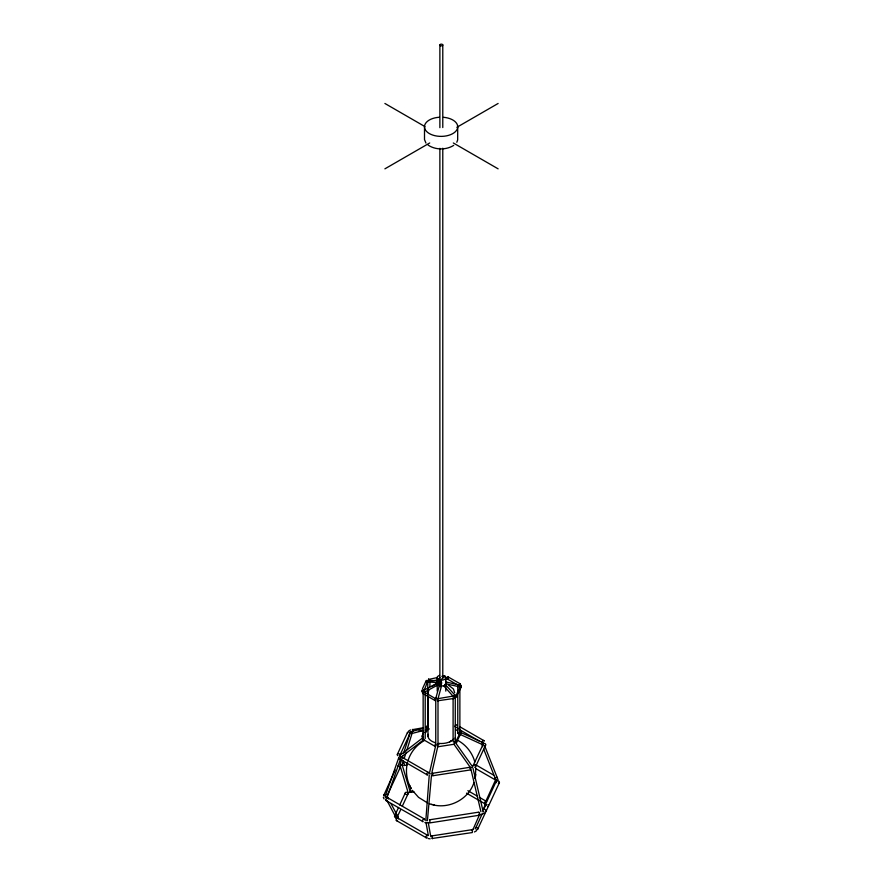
<?xml version="1.0" encoding="UTF-8"?>
<svg xmlns="http://www.w3.org/2000/svg" width="883" height="883" viewBox="0 0 883 883"><rect width="100%" height="100%" fill="white"/><g stroke="black" fill="none" stroke-linecap="round" stroke-linejoin="round"><path stroke-width="1.32" d="M440.451 686.643L440.396 685.705M444.701 685.539L444.756 684.744L444.811 685.705M400.474 765.418L401.158 765.462A1.148 0.629 -2.2 0 0 402.096 764.91L401.997 764.535M445.374 685.65L445.231 684.468L445.087 685.583M446.544 683.122L446.147 682.051M431.886 836.499L431.997 835.881L471.699 829.744L472.46 831.532L472.273 832.559L432.14 838.486M437.449 744.855L437.526 744.292L437.593 746.819L454.436 744.203L454.37 741.742L454.182 742.261M445.098 676.886L445.164 676.334L442.979 676.82M475.827 774.457L475.12 778.751L475.893 768.111M469.734 767.857L470.054 767.316L470.462 769.921L432.836 775.738L432.56 774.832M471.5 830.373L471.699 829.744M426.224 681.091C429.149 677.669 424.822 690.462 423.454 690.219M429.259 774.954L425.805 820.649A1.148 0.706 -0.9 0 0 426.07 820.782M431.489 775.241L427.394 820.737M430.783 836.676L428.31 822.868M478.542 812.724C478.983 811.102 480.341 814.711 479.502 815.219L430.12 822.857L424.889 822.592M478.961 814.523L479.337 815.119L472.835 829.899M428.443 679.469L437.504 677.515M427.968 693.795L428.785 689.987M407.041 749.59L412.35 732.393M437.471 698.751L454.315 695.881L454.546 696.698L454.436 698.398L437.526 700.793M424.502 819.91L424.348 818.949L387.99 797.956L385.783 799.027L385.783 800.428L423.067 821.676M497.35 778.166L496.853 777.062M432.471 773.32L469.922 767.272M460.529 685.616L460.297 683.861L447.891 676.786L447.769 679.248L456.677 684.38M459.712 730.738L460.297 729.667L460.529 731.433M439.27 685.826L441.467 686.168L438.001 698.663L436.279 698.652L435.749 698.442L439.293 685.727M407.615 761.974C405.253 770.848 406.555 780.594 411.18 788.53L410.33 786.841M402.107 764.722L410.264 792.04L408.41 792.835M429.37 773.574L435.749 745.285L435.749 699.811M431.897 772.581L437.714 746.764M387.416 795.064L400.065 767.791L399.833 766.665L397.957 765.837M395.209 769.998L383.564 795.826M477.659 829.258L499.425 782.647C500.087 780.34 494.833 780.373 496.345 782.669M425.087 732.515C427.538 733.508 427.802 722.062 426.257 727.283M456.047 697.195L461.224 687.106L460.926 685.208L455.683 696.334M456.688 696.886L456.555 695.164L455.76 695.263M456.047 743L461.224 732.923L460.926 731.025L455.683 742.139M456.688 742.691L456.555 740.969L455.76 741.069M460.253 685.583L460.385 687.294L461.224 687.106M460.253 731.389L460.385 733.1L461.224 732.923M435.639 699.899L435.209 700.638L422.692 693.409L422.692 691.102L435.694 698.773M448.2 678.497L447.769 679.248M435.639 745.705L435.209 746.444L422.692 739.226L422.836 736.786L423.299 737.769M402.825 755.66L399.977 765.164M403.663 753.044L409.546 734.777M423.211 692.725L422.692 693.409M402.096 764.91L403.332 761.08M404.16 758.53L406.213 752.139M423.211 738.53L422.692 739.226M412.372 729.678L423.123 727.758M410.54 789.799L411.412 792.228L410.86 791.775M495.827 779.413L484.712 803.673L486.213 804.855M408.255 759.998C410.882 751.897 416.666 744.899 424.083 740.727M398.575 758.243L385.109 796.609A1.148 0.673 -3.1 0 0 384.977 796.83M385.463 797.349L387.207 797.018L400.341 759.557M473.906 782.802C468.034 800.428 446.721 810.439 429.403 803.696M437.593 701.003L437.56 698.53M425.198 738.607L425.22 691.499M437.24 683.994L436.776 683.365L423.211 690.649L423.84 691.588L425.253 691.676M475.396 828.773L482.041 814.203M422.516 688.641L426.334 680.407M397.35 754.358L407.505 732.482M409.922 733.674L399.889 755.296A1.358 1.093 17 0 0 399.16 753.883A1.358 1.093 17 0 0 397.46 754.159A1.358 1.093 17 0 0 397.836 755.649M437.648 681.521L436.588 685.197L436.434 683.188L436.489 684.91L436.666 683.497L436.632 684.347L440.22 686.301L445.131 685.473L446.412 682.725L445.617 682.073M422.516 734.446L423.608 732.095M394.591 816.035L398.575 807.426M399.712 804.987L405.374 792.779M397.085 817.216L400.628 809.81M402.317 806.168L407.946 794.049M473.1 765.616L483.42 743.751M475.529 766.808L485.65 744.998M496.091 781.565L482.968 809.854C484.226 807.879 488.001 811.345 485.076 811.808M484.039 808.696L485.716 805.075M456.809 142.273L457.67 139.911L457.703 126.357M455.275 742.36L455.275 695.495L445.451 684.711L444.602 685.594M435.749 698.442L436.787 698.343M427.262 682.029L426.467 682.129M427.262 727.835L426.467 727.934M410.518 731.919L410.584 733.045L411.754 733.53L423.034 730.605M412.383 732.989L411.754 733.53M472.791 829.358L473.729 828.817M432.836 775.738L432.56 773.044M432.284 838.74L431.997 835.881M383.564 795.086L386.257 794.766M499.425 782.647L498.299 783.298M400.065 767.791L399.458 768.265M440.838 680.098A4.338 2.506 0 0 0 445.374 678.762A4.338 2.506 0 0 0 444.579 675.859L440.838 680.098L440.838 685.12L438.443 684.413L438.443 679.402L439.944 677.702M431.588 773.894L430.595 773.817M457.99 732.504L458.067 732.426A1.137 0.695 -29.2 0 0 458.476 733.53M497.736 780.119L497.913 779.954A1.148 0.651 3.1 0 0 497.946 779.557L484.546 745.517M495.628 777.481L494.69 779.082L495.628 779.766M483.211 744.016L482.118 744.468L457.946 733.409M399.469 755.693L422.129 738.343M401.257 756.974L424.105 739.446M484.712 803.673L485.341 803.563M445.198 684.965L446.202 684.281M397.681 818.486L398.321 817.382L390.926 803.53M429.69 819.777L478.785 812.15M453.707 145.386C446.125 150.143 435.573 150.099 428.1 145.11M384.9 168.841L429.712 142.969M456.842 127.307L498.122 103.466M408.652 731.014L410.518 729.932M484.624 813.133L479.337 815.119M474.425 831.974L476.423 830.826M431.688 686.555L435.12 684.722M482.372 742.967L483.409 742.824L460.948 732.581M425.198 691.819L437.725 685.02M472.008 767.415L471.069 767.769M403.851 765.186C405.562 766.378 403.244 760.373 403.277 763.442M386.886 800.395L385.783 800.428M453.972 696.245L455.275 695.495L454.403 695.495M409.127 792.051L410.264 792.04M425.54 729.954L429.293 728.972M411.014 731.632L423.045 728.541M422.46 692.14C420.496 691.842 422.681 687.989 422.869 691.036M422.46 737.956L421.919 735.76L422.836 736.466M435.44 698.166L435.209 700.638M429.966 681.212L437.604 680.031M418.531 731.201L421.257 730.771M425.341 730.142L428.067 729.722M404.204 765.528L406.886 765.108M411.301 792.316L413.995 791.896M397.394 817.106L398.321 817.382M445.451 684.711L443.796 685.936L453.1 696.245M460.297 683.861L459.712 685.683M423.365 690.561L424.557 690.881M445.485 683.685L446.345 681.952L446.345 683.663M399.613 756.212L401.125 757.04M445.628 683.773L458.785 686.654A1.192 0.728 -32.7 0 0 459.657 686.047L459.811 685.782A1.115 0.684 -32.7 0 0 459.469 685.031L459.182 685.02A1.115 0.684 -32.7 0 0 458.31 685.429M428.31 681.941L436.842 682.559M427.758 727.978L427.769 680.826A1.115 0.861 29.6 0 1 428.708 680.274L437.383 680.771M428.056 838.519L430.176 838.85M496.588 780.285L496.169 780.164A1.148 0.651 3.1 0 1 495.749 779.424M445.926 681.974L459.469 685.031M431.478 804.369L432.383 804.59M433.73 804.91L434.425 805.086M424.348 818.949L422.747 819.777L422.493 821.631M412.538 729.391L413.266 731.455M427.604 802.978L418.542 797.349L412.339 790.329M428.63 728.916L428.31 728.762A1.137 0.872 25.7 0 1 427.758 727.691M448.619 685.197L453.421 688.994L454.701 692.714M384.9 103.466L424.999 126.622M453.31 142.969L498.122 168.841M459.822 726.753L483.917 740.66M454.712 726.444L460.297 729.667M459.756 729.8L478.917 740.859M455.562 729.557L457.78 730.837M475.054 764.424L493.663 775.175M475.904 768.674L494.955 779.667M467.88 790.682L477.228 796.08M479.326 797.294L486.577 801.477M466.5 793.155L485.032 803.861M400.485 756.367L428.432 772.493M399.039 758.607L427.206 774.866M397.924 818.155L427.604 835.296M396.379 820.539L426.312 837.824M457.67 740.329C466.047 744.799 472.361 752.824 474.822 761.985M428.575 678.895L428.84 680.484M422.979 690.959L423.299 691.963M448.012 676.764L448.277 677.736M435.098 746.345L435.33 743.994L435.716 744.943M387.99 797.956L388.244 798.53M429.756 819.733L429.944 822.492M437.538 684.822L436.754 683.398M456.058 743.475L472.67 766.93M453.895 744.17L470.606 767.791M447.019 677.846L447.195 678.111A1.192 1.038 -13.3 0 1 447.107 679.038L446.577 679.48A1.115 0.96 -13.3 0 1 445.551 679.469M425.937 143.057L424.502 139.558L424.502 127.218M388.465 798.916L387.229 796.598A1.148 0.673 -3.1 0 1 387.196 797.018M386.975 800.572L396.445 818.331M409.315 784.832L410.198 786.576M383.332 797.36L384.061 798.938M481.776 744.214L482.78 746.753M483.774 749.292L495.793 779.81M429.9 681.257L429.833 681.058A1.115 0.861 29.6 0 0 429.591 680.738M400.275 766.301L407.758 791.389M472.979 768.243L483.144 811.565M470.915 769.126L480.926 811.731M426.014 822.768L428.332 835.351M455.153 737.89L455.485 740.517M439.756 686.544L439.844 685.329L440.396 686.477M459.877 685.517L459.877 732.404A1.137 0.695 -29.2 0 1 458.785 733.475M457.769 686.234L457.769 733.011M453.1 697.614L453.1 741.665M445.794 677.239L445.794 691.124M442.78 44.934L442.78 127.549M442.78 148.212L442.78 678.376M439.877 45.044L439.877 127.671M439.877 148.322L439.877 679.866M438.001 700.042L438.001 745.473M437.228 677.239L437.228 691.124M429.922 682.736L429.922 686.875M427.968 696.544L427.968 736.334M423.145 692.162L423.145 736.29M429.579 682.084A1.115 0.861 29.6 0 1 428.972 682.195M428.343 681.963A1.115 0.861 29.6 0 1 427.825 681.19M445.694 677.747A1.115 0.96 -13.3 0 1 446.986 677.945M458.167 686.72A1.192 0.728 -32.7 0 1 457.791 685.914M483.144 811.775A1.148 0.695 2.3 0 1 483.034 811.974M453.376 739.181A13.4 7.737 0 0 1 438.774 743.387M435.462 742.746A13.4 7.737 0 0 1 428.178 734.314M451.246 740.594A11.026 6.369 0 0 1 449.657 741.974M439.226 744.049A11.026 6.369 0 0 1 437.372 743.74M441.831 676.477A2.097 1.556 38.1 0 1 444.811 676.797M438.443 679.402A4.338 2.506 0 0 1 439.546 675.396M427.725 774.733A1.358 0.706 -64.2 0 1 426.853 774.225A1.358 0.706 -64.2 0 1 427.725 772.515A1.358 0.706 -64.2 0 1 428.597 773.022M400.485 758.144A1.358 0.85 -55.5 0 1 398.928 758.453A1.358 0.85 -55.5 0 1 399.668 756.576A1.358 0.85 -55.5 0 1 400.915 757.051M482.096 742.537A1.358 0.85 -55.5 0 1 482.913 740.705A1.358 0.85 -55.5 0 1 484.116 741.212M473.045 765.947A1.358 1.038 32.2 0 1 474.182 765.086A1.358 1.038 32.2 0 1 475.562 766.245A1.358 1.038 32.2 0 1 474.712 767.349M483.299 745.064A1.358 1.093 17 0 1 483.597 743.552A1.358 1.093 17 0 1 485.462 743.983A1.358 1.093 17 0 1 485.164 745.495M455.22 725.396A1.358 0.706 -64.2 0 1 456.125 724.678A1.358 0.706 -64.2 0 1 456.599 725.329M407.505 733.166A1.358 1.038 32.2 0 1 408.321 731.952A1.358 1.038 32.2 0 1 409.922 732.989A1.358 1.038 32.2 0 1 409.105 734.215M396.246 818.563A5.177 2.991 0 0 1 395.783 817.559M427.151 837.415A1.435 0.751 -64.2 0 1 425.959 837.36A1.435 0.751 -64.2 0 1 426.765 835.395A1.435 0.751 -64.2 0 1 427.78 835.859M396.931 820.693A1.435 0.894 -55.5 0 1 396.202 819.689A1.435 0.894 -55.5 0 1 397.394 818.199A1.435 0.894 -55.5 0 1 398.376 818.883M485.341 803.872A1.435 0.894 -55.5 0 1 484.635 802.735A1.435 0.894 -55.5 0 1 486.025 801.311M475.573 827.503A1.435 1.104 32.2 0 1 477.648 828.53A1.435 1.104 32.2 0 1 476.367 829.799M487.902 804.711A1.435 1.159 17 0 1 487.902 806.609M485.716 805.804A1.435 1.159 17 0 1 486.235 804.545M396.765 815.671A1.435 1.159 17 0 1 397.085 817.338M395.098 817.393A1.435 1.159 17 0 1 395.098 815.495M395.937 815.351A1.435 1.159 17 0 1 396.368 815.462M405.86 794.192A1.435 1.104 32.2 0 1 405.871 792.305A1.435 1.104 32.2 0 1 407.946 793.32A1.435 1.104 32.2 0 1 406.666 794.59M443.487 117.296A16.622 9.592 0 0 1 457.593 127.969A16.622 9.592 0 0 1 439.403 136.335A16.622 9.592 0 0 1 424.535 126.004L424.833 124.812A16.622 9.592 0 0 1 439.326 117.251M438.807 682.018C440.021 685.782 441.842 680.263 438.807 682.018M440.374 45.629A1.457 0.839 0 0 0 442.758 45.154A1.457 0.839 0 0 0 440.86 44.194A1.457 0.839 0 0 0 440.374 45.629M437.968 682.504A2.097 1.556 38.1 0 0 441.191 683.994A2.097 1.556 38.1 0 0 440.198 680.914A2.097 1.556 38.1 0 0 437.968 682.504"/></g></svg>
